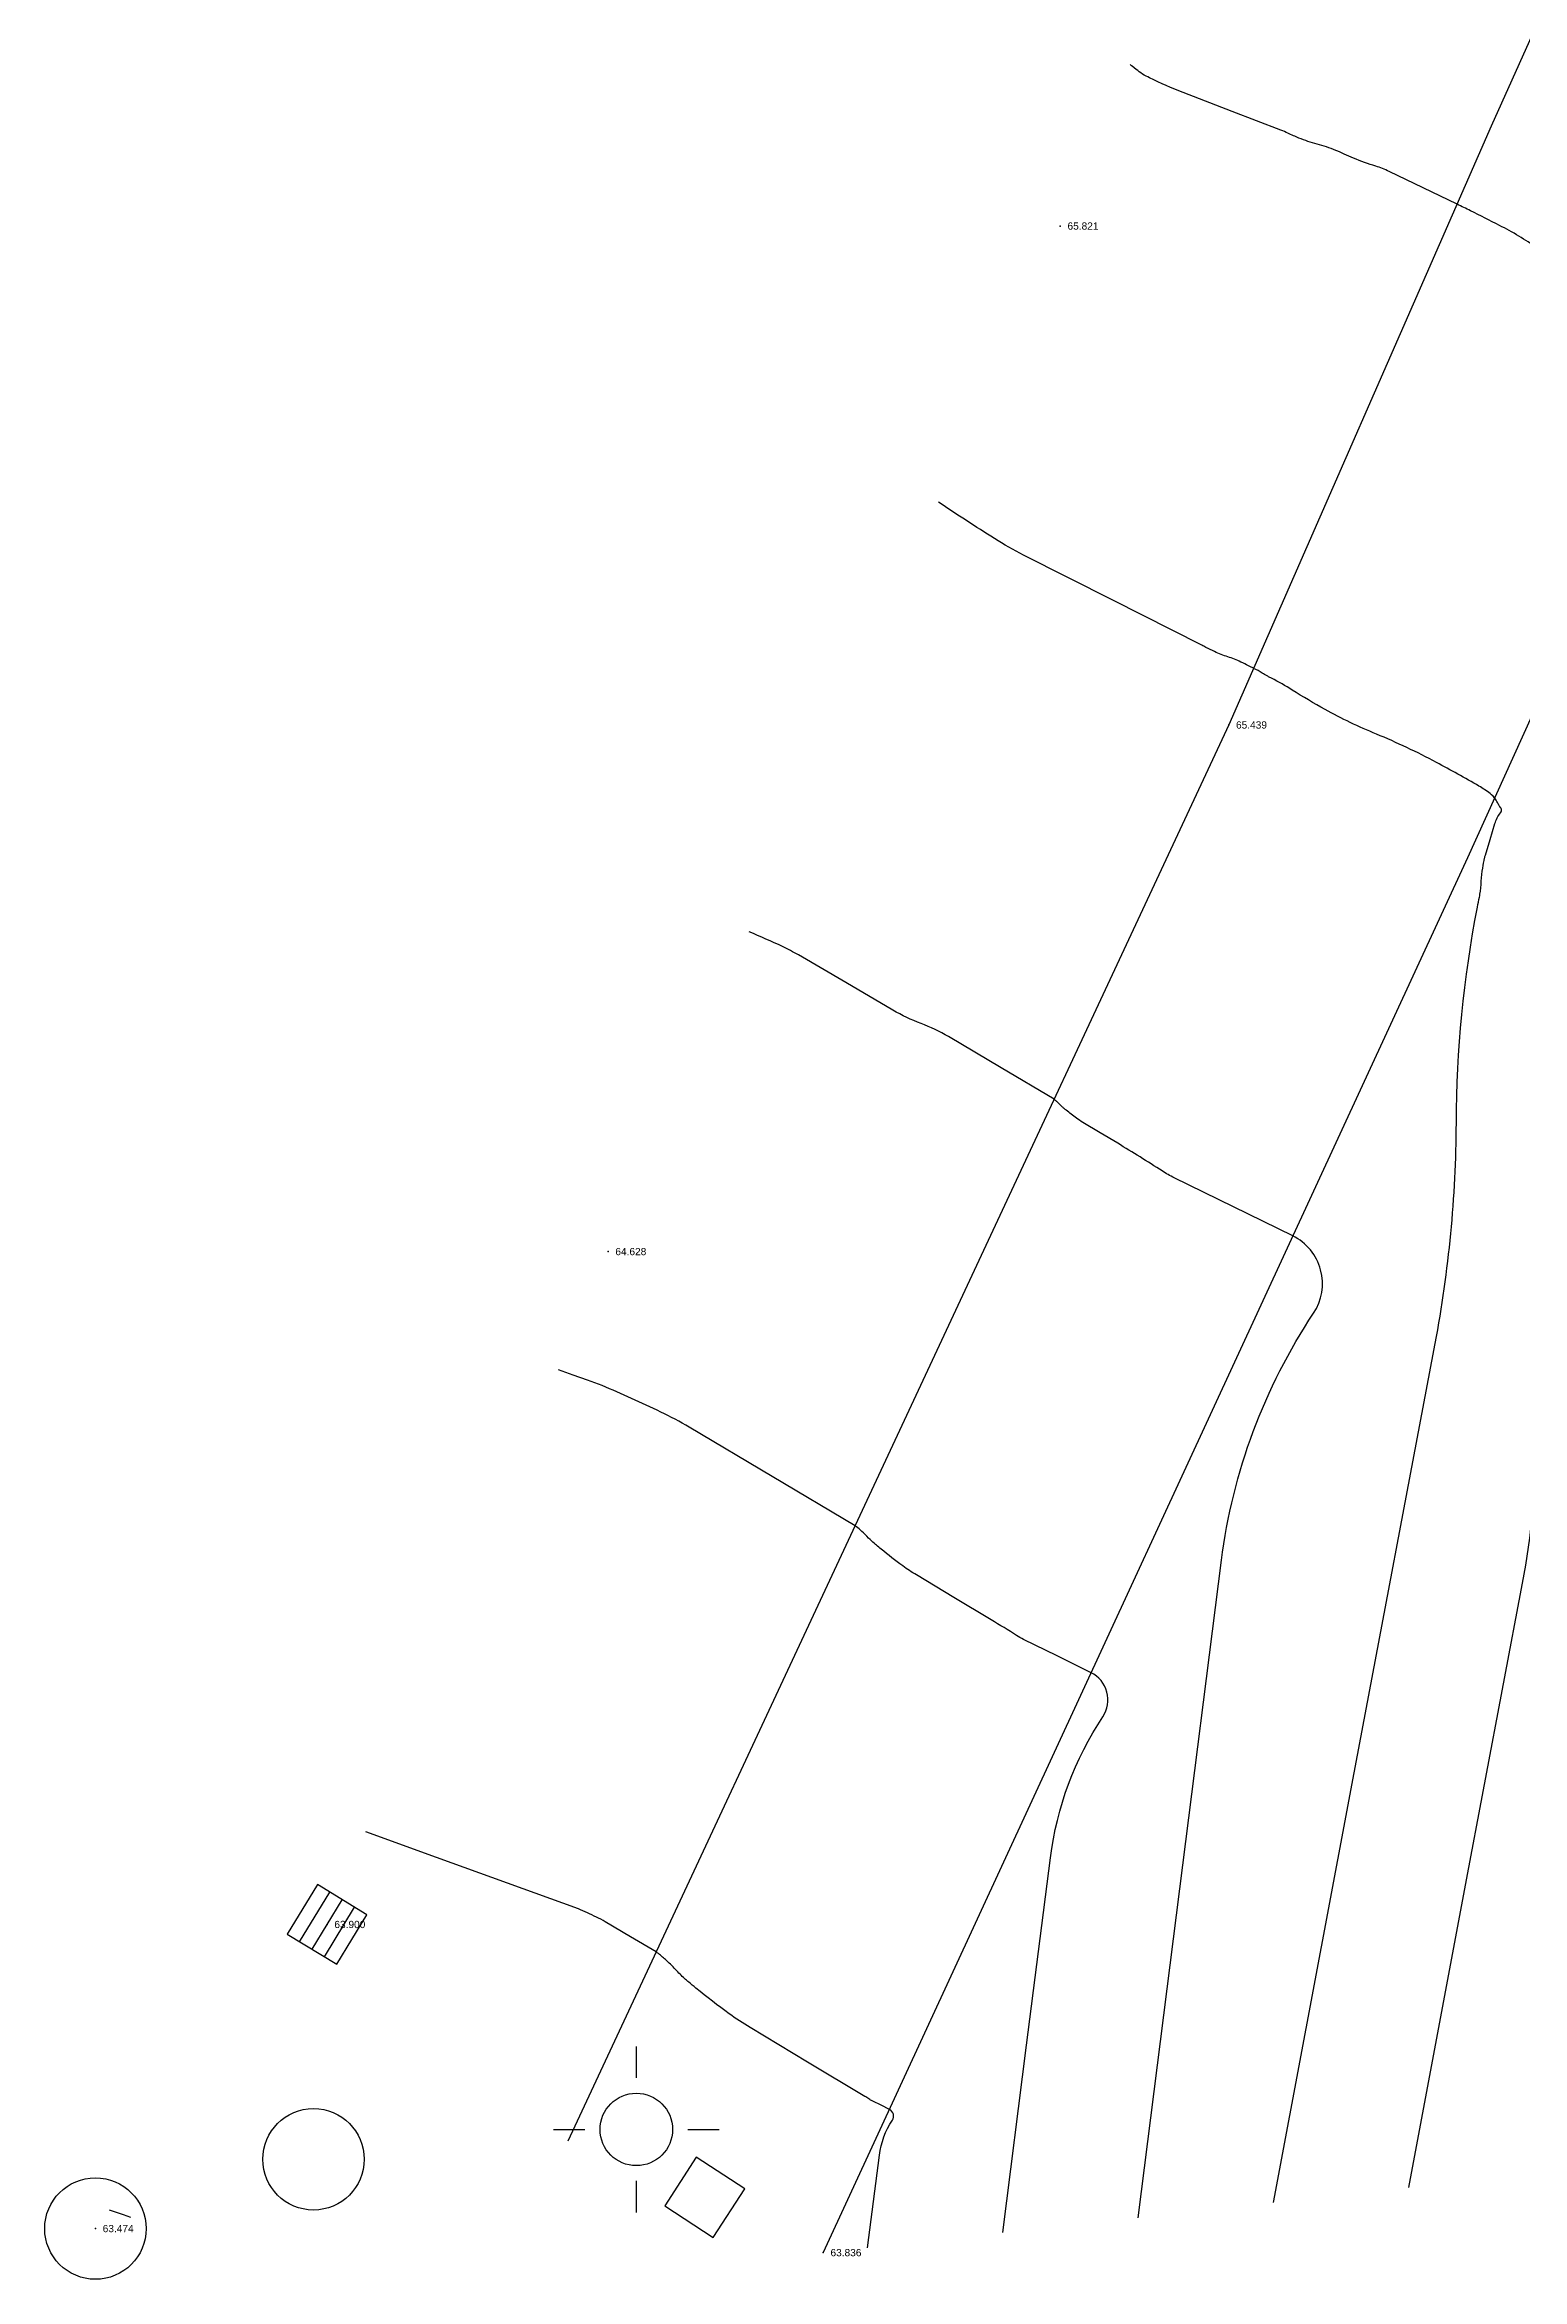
# Model space of a CAD drawing. Header units: millimetres. Extents: x -6.4 to 72.2, y -0.9 to 45.4.
# Drawn here: x -0.35 to 9.84, y -0.35 to 15.07 of the extents above; entities that cross this region are included whole.
import ezdxf

# ---------------------------------------------------------------- set-up
doc = ezdxf.new("R2010")
doc.units = ezdxf.units.MM
for name, color, linetype in [('1cotas_1', 83, 'Continuous'), ('1cv', 114, 'Continuous'), ('1cvd', 143, 'Continuous'), ('1puntos_1', 83, 'Continuous'), ('Acera', 141, 'Continuous'), ('Arq-sumidero', 254, 'Continuous'), ('Arquetas', 254, 'Continuous'), ('Asfalto', 142, 'Continuous'), ('Farola', 52, 'Continuous')]:
    doc.layers.add(name, color=color, linetype=linetype)
doc.styles.get("Standard").update_dxf_attribs({"font": 'arial.ttf'})

# ---------------------------------------------------------------- blocks, each defined once
blk = doc.blocks.new('ARQ4')
at = {"layer": 'Arquetas'}
blk.add_lwpolyline([(-0.2, 0.2), (-0.2, -0.2), (0.2, -0.2), (0.2, 0.2)], close=True, dxfattribs=at)
blk = doc.blocks.new('ARQR7')
at = {"layer": 'Arquetas'}
blk.add_circle((0, 0), 0.35, dxfattribs=at)
blk = doc.blocks.new('Farola1')
at = {"layer": 'Farola'}
for points in [[(0, 0.355), (0, 0.572)], [(-0.572, 0), (-0.355, 0)], [(0.355, 0), (0.572, 0)], [(0, -0.572), (0, -0.355)]]:
    blk.add_lwpolyline(points, dxfattribs=at)
blk.add_circle((0, 0), 0.25, dxfattribs=at)
blk = doc.blocks.new('SUMIDERO4')
at = {"layer": 'Arq-sumidero'}
blk.add_lwpolyline([(-0.2, -0.2), (0.2, -0.2), (0.2, 0.2), (-0.2, 0.2)], close=True, dxfattribs=at)
for points in [[(-0.1, -0.2), (-0.1, 0.2)], [(0, -0.2), (0, 0.2)], [(0.1, -0.2), (0.1, 0.2)]]:
    blk.add_lwpolyline(points, dxfattribs=at)

msp = doc.modelspace()

# ---------------------------------------------------------------- linework, layer by layer
at = {"layer": '1cv'}
for points in [[(9.946, 13.662, 0.036574), (9.684, 13.819, 0.001558), (9.485, 13.92, 0.003365), (9.392, 13.965), (9.158, 14.078), (8.923, 14.191, 0.036143), (8.831, 14.228, -0.021986), (8.678, 14.283, -0.008349), (8.614, 14.311, 0.009113), (8.555, 14.337, 0.032757), (8.427, 14.38, -0.033358), (8.301, 14.422, -0.010707), (8.225, 14.455, 0.016908), (8.177, 14.476), (7.84, 14.605), (7.503, 14.735, -0.022463), (7.271, 14.837, -0.051919), (7.178, 14.895), (7.164, 14.906), (7.15, 14.917, -0.022463), (7.146, 14.921, -0.011245), (7.137, 14.929)], [(8.125, 0.179), (8.683, 3.143), (9.241, 6.106, 0.045464), (9.387, 7.628, -0.046505), (9.532, 9.116, -0.002904), (9.546, 9.185, 0.009903), (9.55, 9.205, 0.026651), (9.559, 9.295, -0.026098), (9.569, 9.386, -0.00793), (9.582, 9.454, -0.02553), (9.587, 9.475), (9.62, 9.583), (9.653, 9.692, -0.092968), (9.692, 9.767, 0.287063), (9.695, 9.797, 0.057241), (9.69, 9.804, -0.041499), (9.683, 9.815, -0.009245), (9.671, 9.838, 0.014866), (9.662, 9.853, 0.011811), (9.653, 9.868, 0.054481), (9.651, 9.871), (9.64, 9.881), (9.63, 9.891, 0.022465), (9.629, 9.891, 0.001311), (9.619, 9.9, 0.036365), (9.543, 9.951, 0.009904), (9.251, 10.114, 0.024021), (8.835, 10.31, -0.028071), (8.481, 10.48, -0.015225), (8.255, 10.614, 0.024371), (8.112, 10.695, 0.003947), (8.091, 10.706, -0.008551), (8.081, 10.711, -0.032877), (8.048, 10.731, 0.038548), (8.02, 10.748, 0.000187), (8.009, 10.753, 0.000101), (7.988, 10.764, 0.000266), (7.953, 10.781, 0.000179), (7.901, 10.807, 0.041617), (7.81, 10.843, -0.040204), (7.719, 10.879, -0.000884), (7.66, 10.908, -0.001847), (7.631, 10.923), (7.017, 11.234), (6.402, 11.545, -0.022463), (6.201, 11.659, -0.011245), (5.816, 11.911)], [(6.259, -0.028), (6.423, 1.265), (6.587, 2.558, -0.115768), (6.949, 3.531, 0.452967), (6.867, 3.835), (6.634, 3.95), (6.401, 4.064, -0.028349), (6.354, 4.091, 0.007422), (6.179, 4.199), (5.921, 4.354), (5.663, 4.509, -0.022463), (5.568, 4.571, -0.013454), (5.419, 4.687, -0.00252), (5.387, 4.714, -0.00578), (5.373, 4.725, -0.028021), (5.333, 4.764, 0.023622), (5.286, 4.81, 0.010172), (5.25, 4.842, 0.039647), (5.24, 4.849), (4.668, 5.189), (4.096, 5.528, 0.022463), (3.899, 5.633, 0.011245), (3.494, 5.816)], [(9.058, 0.283), (9.451, 2.368), (9.843, 4.453, 0.042629), (9.945, 5.454, -0.038228)], [(5.326, -0.132), (5.367, 0.187), (5.407, 0.507, -0.115768), (5.497, 0.747, 0.452967), (5.476, 0.822), (5.419, 0.851), (5.361, 0.879, -0.04495), (5.334, 0.896, 0.003079), (5.306, 0.912), (4.911, 1.149), (4.516, 1.387, -0.022463), (4.371, 1.482, -0.013454), (4.142, 1.659, -0.00252), (4.092, 1.7, -0.00578), (4.071, 1.718, -0.028021), (4.01, 1.778, 0.023623), (3.939, 1.849, 0.010172), (3.883, 1.897, 0.039647), (3.867, 1.908), (3.691, 2.012), (3.516, 2.117, 0.022463), (3.455, 2.149, 0.011245), (3.331, 2.205)]]:
    msp.add_lwpolyline(points, format="xyb", dxfattribs=at)
for points in [[(3.494, 5.816), (3.395, 5.852), (3.295, 5.888), (3.195, 5.924)], [(3.331, 2.205), (2.842, 2.382), (2.353, 2.559), (1.864, 2.736)], [(0.243, 0.077), (0.194, 0.094), (0.146, 0.111), (0.098, 0.128)]]:
    msp.add_lwpolyline(points, dxfattribs=at)
at = {"layer": '1cvd'}
msp.add_lwpolyline([(7.192, 0.075), (7.48, 2.343), (7.767, 4.61, -0.115768), (8.402, 6.314, 0.452967), (8.258, 6.848), (7.85, 7.049), (7.441, 7.249, -0.028349), (7.358, 7.296, 0.007422), (7.051, 7.487), (6.93, 7.559), (6.81, 7.631, -0.022463), (6.766, 7.661, -0.013454), (6.696, 7.715, -0.00252), (6.681, 7.727, -0.00578), (6.674, 7.733, -0.028021), (6.656, 7.751, 0.023622), (6.634, 7.772, 0.010172), (6.617, 7.787, 0.039646), (6.612, 7.791), (6.248, 8.007), (5.883, 8.223, 0.044053), (5.695, 8.313, -0.042296), (5.5, 8.406), (5.175, 8.596), (4.85, 8.786, 0.022463), (4.739, 8.844, 0.011245), (4.509, 8.946)], format="xyb", dxfattribs=at)
at = {"layer": '1puntos_1'}
for p in [(6.655, 13.815, 2.347), (7.817, 10.373, 1.965), (3.536, 6.74, 1.154), (1.598, 2.098, 0.426), (0, 0), (5.02, -0.166, 0.362)]:
    msp.add_point(p, dxfattribs=at)
at = {"layer": 'Acera', "flags": 128}
msp.add_lwpolyline([(54.08, 30.774), (41.977, 33.555), (34.219, 35.399), (30.62, 36.246), (25.782, 37.403), (22.254, 37.386), (19.501, 35.445), (18.377, 33.388), (17.526, 30.864), (14.564, 22.119), (13.549, 19.131), (11.383, 13.694), (9.463, 9.457), (5.02, -0.166)], dxfattribs=at)
at = {"layer": 'Asfalto', "flags": 128}
msp.add_lwpolyline([(31.199, 38.169), (29.371, 38.597), (25.407, 39.548), (21.873, 39.327), (19.251, 37.922), (17.119, 35.421), (15.728, 31.726), (12.727, 22.696), (11.808, 20.042), (9.963, 15.251), (9.628, 14.503), (7.817, 10.373), (3.258, 0.602)], dxfattribs=at)

# ---------------------------------------------------------------- block references
at = {"layer": 'Arq-sumidero', "rotation": 328.6597364214715}
msp.add_blockref('SUMIDERO4', (1.598, 2.098, 0.426), dxfattribs=at)
at = {"layer": 'Arquetas'}
for p in [(1.504, 0.478, 0.161), (0, 0)]:
    msp.add_blockref('ARQR7', p, dxfattribs=at)
at = {"layer": 'Arquetas', "rotation": 326.9789539182094}
msp.add_blockref('ARQ4', (4.203, 0.215, 0.355), dxfattribs=at)
at = {"layer": 'Farola'}
msp.add_blockref('Farola1', (3.731, 0.684, 0.365), dxfattribs=at)

# ---------------------------------------------------------------- texts
at = {"layer": '1cotas_1'}
for s, p in [('65.821', (6.705, 13.79, 8.099)), ('65.439', (7.867, 10.348, 8.099)), ('64.628', (3.586, 6.715, 8.099)), ('63.900', (1.648, 2.073, 8.099)), ('63.474', (0.05, -0.025, 8.099)), ('63.836', (5.07, -0.191, 8.099))]:
    msp.add_text(s, height=0.05, dxfattribs=at).set_placement(p)

doc.saveas('drawing.dxf')
